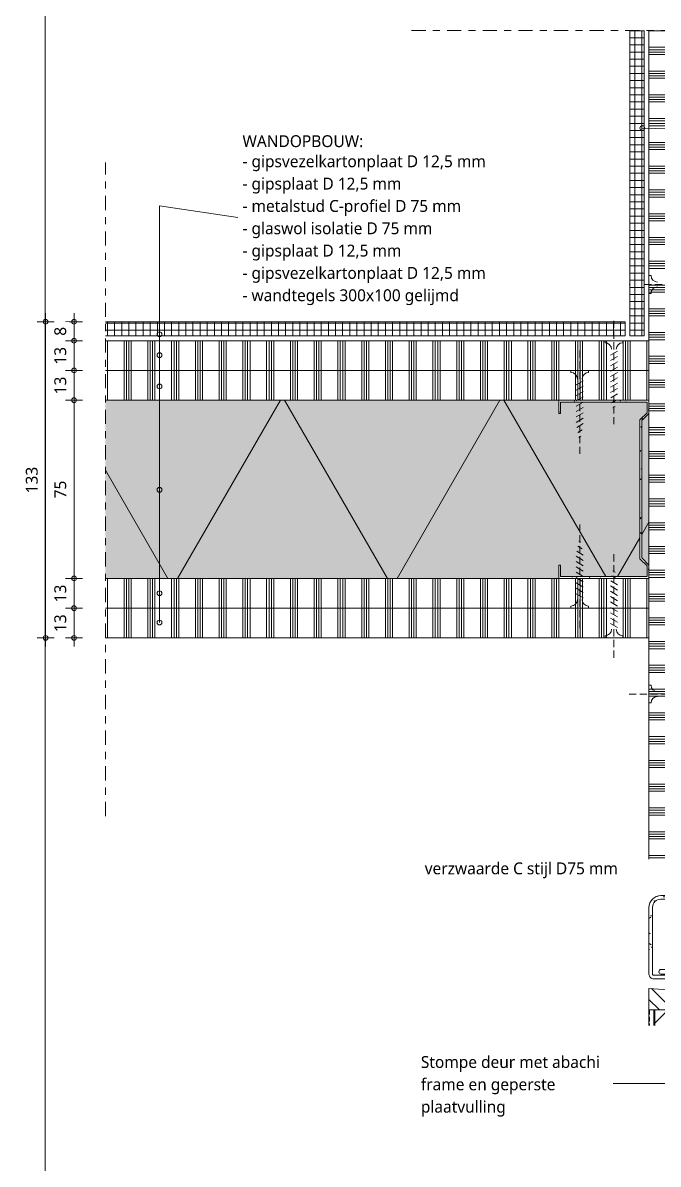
# Model space of a CAD drawing. Header units: millimetres. Extents: x 32900 to 38291, y -18988 to 4133.
# Drawn here: x 32961.4 to 33228.8, y 477.1 to 957.3 of the extents above; entities that cross this region are included whole.
import ezdxf

# ---------------------------------------------------------------- set-up
doc = ezdxf.new("R2010")
doc.units = ezdxf.units.MM
doc.linetypes.add('MV_center', pattern=[15, 6, -3, 3, -3])
doc.linetypes.add('MV_hidden_2', pattern=[4.5, 3, -1.5])
for name, color, linetype, lineweight in [('A-ANNO-DIMS', 211, 'Continuous', 13), ('A-ANNO-DIMS-2', 211, 'Continuous', 13), ('A-ANNO-IDEN', 131, 'Continuous', 18), ('A-ANNO-NOTE', 131, 'Continuous', 18), ('A-DETL', 90, 'Continuous', 13), ('A-DETL-GENF', 92, 'Continuous', 18), ('A-DETL-THIN', 151, 'Continuous', 18), ('STANDARD', 50, 'Continuous', 25)]:
    doc.layers.add(name, color=color, linetype=linetype, lineweight=lineweight)
doc.styles.add('Segoe UI', font='segoeui.ttf', dxfattribs={"height": 5})
doc.styles.add('Segoe UI_B', font='segoeui.ttf', dxfattribs={"height": 5})
doc.dimstyles.new('2_5_mm', dxfattribs={"dimscale": 304.8, "dimtxt": 5.23682, "dimasz": 0.006562, "dimexe": 0.011811, "dimexo": 0.0625, "dimgap": 0.005906, "dimtad": 1, "dimdec": 0, "dimzin": 0, "dimdsep": 46, "dimtxsty": 'Segoe UI', "dimblk1": 'DOTBLANK', "dimblk2": 'DOTBLANK', "dimsah": 1, "dimcen": 0.09, "dimdle": 0.011811, "dimazin": 0, "dimtfac": 1, "dimtdec": 4, "dimtix": 1, "dimtmove": 0, "dimatfit": 3, "dimfxl": 0.011811, "dimfxlon": 1, "dimtvp": 1, "dimtfill": 1, "dimtolj": 1, "dimtzin": 0, "dimarcsym": 2})
pattern_1 = [(140, (594.608, -33236.446), (1.2751645, 14.5753163), [1.524, -16.764]), (85, (594.608, -33236.446), (-15.284905, -2.819562), [1.219, -13.411]), (190.451, (594.714, -33235.232), (-14.00984, 11.7557137), [1.295, -14.247]), (136.184, (590.544, -33236.446), (3.363918, 21.686151), [2.286, -25.146]), (186.636, (590.824, -33234.64), (-19.79433, 18.99178), [1.943, -21.371]), (81.184, (590.544, -33236.446), (-19.794098, 18.992058), [1.829, -20.117]), (111, (591.56, -33234.414), (8.1815376, 12.129647), [1.524, -16.764]), (56, (591.56, -33234.414), (-14.73543, 4.944224), [1.219, -13.411]), (161.451, (592.242, -33233.403), (-6.5539993, 17.073884), [1.295, -14.247]), (127.5, (594.608, -33236.446), (-6.7643278, 0.2472267), [0.67056, -12.578, 0.67056, -12.944, -13.462]), (127.5, (594.608, -33236.446), (-6.7643278, 0.2472267), [-26.863, 0.67056, -12.791]), (97.5, (594.608, -33236.446), (-8.0143116, 5.3456552), [0.67056, -7.092, 0.67056, -12.273, -5.131]), (97.5, (594.608, -33236.446), (-8.0143116, 5.3456552), [-20.706, 0.67056, -4.46]), (57.5, (594.608, -33240.978), (0.4581936, 10.8476471), [0.67056, -4.409, 0.67056, -15.179, -21.031]), (57.5, (594.608, -33240.978), (0.4581936, 10.8476471), [-20.93, 0.67056, -20.361]), (47.5, (594.608, -33243.01), (-2.0341877, 11.8507335), [0.67056, -5.933, 0.67056, -9.855, -14.935]), (47.5, (594.608, -33243.01), (-2.0341877, 11.8507335), [-17.13, 0.67056, -14.265])]
pattern_2 = [(90, (4, 0), (-10, 6e-16), []), (90, (5, 0), (-10, 6e-16), []), (90, (6, 0), (-10, 6e-16), []), (90, (7, 0), (-10, 6e-16), [])]
pattern_3 = [(0, (0, 0), (0, 3), []), (90, (0, 0), (-3, 2e-16), [])]

# ---------------------------------------------------------------- blocks, each defined once
blk = doc.blocks.new('42 isolatie - Type 1-3788372-Details ziekenhuis Utiliteitsgebouw')
at = {"layer": 'A-DETL-GENF'}
h = blk.add_hatch(color=256, dxfattribs=at)
h.paths.add_polyline_path([(193.58, 0.8), (193.58, 6.4), (194.38, 6.4), (194.38, 1.6), (230.78, 1.6), (230.78, 6.07), (227.78, 9.07), (227.78, 67.53), (230.78, 70.53), (230.78, 75), (194.38, 75), (194.38, 70.2), (193.58, 70.2), (193.58, 75.8), (2.78, 75.8), (2.78, 0.8), (151.64, 0.8)])
h.paths.add_polyline_path([(231.58, 6.4), (231.58, 70.2), (228.58, 67.2), (228.58, 9.4), (230.78, 7.2)])
at = {"layer": 'A-DETL-GENF', "lineweight": 13}
h = blk.add_hatch(dxfattribs=at)
h.set_pattern_fill('FP_4', color=256, style=0, pattern_type=2)
h.set_pattern_definition([(60, (0, 0), (-69.282, 40), []), (120, (0, 0), (-69.282, -40), [])])
h.paths.add_polyline_path([(193.58, 0.8), (193.58, 6.4), (194.38, 6.4), (194.38, 1.6), (230.78, 1.6), (230.78, 6.07), (227.78, 9.07), (227.78, 67.53), (230.78, 70.53), (230.78, 75), (194.38, 75), (194.38, 70.2), (193.58, 70.2), (193.58, 75.8), (2.78, 75.8), (2.78, 0.8), (151.64, 0.8)])
h.paths.add_polyline_path([(231.58, 6.4), (231.58, 70.2), (228.58, 67.2), (228.58, 9.4), (230.78, 7.2)])
at = {"layer": 'A-DETL-GENF'}
for p, q in [((193.58, 75.8), (2.78, 75.8)), ((231.58, 6.4), (231.58, 70.2)), ((2.78, 0.8), (193.58, 0.8))]:
    blk.add_line(p, q, dxfattribs=at)
blk = doc.blocks.new('00 stalendeurprofiel - schroefje_dwg-4337371-Details ziekenhuis Utiliteitsgebouw')
at = {"layer": 'STANDARD', "color": 130, "lineweight": 5}
for p, q in [((6.15, 69.32), (4.46, 69.32)), ((6.15, 67.63), (4.46, 67.63)), ((7.42, 68.48), (7, 65.09)), ((7.85, 68.05), (7, 64.67)), ((8.69, 68.05), (8.27, 64.67)), ((9.12, 68.48), (8.69, 63.82)), ((9.54, 68.05), (8.69, 64.67)), ((10.81, 68.05), (9.96, 64.67)), ((10.81, 68.48), (10.39, 63.82)), ((11.23, 68.05), (10.81, 64.67)), ((12.5, 68.05), (11.66, 64.67)), ((12.5, 68.48), (12.08, 63.82)), ((12.93, 68.05), (12.5, 64.67)), ((14.2, 68.05), (13.35, 64.67)), ((14.2, 68.48), (13.77, 63.82)), ((21.82, 66.36), (0.23, 66.36)), ((6.15, 64.67), (4.46, 64.67)), ((6.15, 62.97), (4.46, 62.97))]:
    blk.add_line(p, q, dxfattribs=at)
at = {"layer": 'STANDARD', "color": 130, "lineweight": 5, "flags": 128}
for points in [[(4.04, 63.82), (4.04, 66.36), (4.04, 68.48)], [(4.48, 69.52), (4.39, 69.44), (4.3, 69.35), (4.23, 69.25), (4.17, 69.15), (4.12, 69.04), (4.09, 68.92), (4.06, 68.8), (4.06, 68.67), (4.06, 68.55), (4.09, 68.43), (4.12, 68.31), (4.17, 68.2), (4.23, 68.1), (4.3, 68), (4.39, 67.91), (4.48, 67.83)], [(4.43, 68.05), (4.27, 67.69), (4.15, 67.32), (4.08, 66.94), (4.06, 66.56), (4.08, 66.17), (4.15, 65.79), (4.27, 65.42), (4.43, 65.06)], [(7, 64.24), (7, 64.67), (8.27, 64.67), (8.69, 63.82), (8.69, 64.67), (9.96, 64.67), (10.39, 63.82), (10.81, 64.67), (11.66, 64.67), (12.08, 63.82), (12.5, 64.67), (13.35, 64.67), (13.77, 63.82), (14.2, 64.67), (18.85, 64.67), (20.12, 66.36), (18.85, 68.05), (14.62, 68.05), (14.2, 68.48), (14.2, 68.05), (12.93, 68.05), (12.5, 68.48), (12.5, 68.05), (11.23, 68.05), (10.81, 68.48), (10.81, 68.05), (9.54, 68.05), (9.12, 68.48), (8.69, 68.05), (7.85, 68.05), (7.42, 68.48), (7, 68.05), (7, 66.78)], [(20.12, 66.36), (19.7, 65.94), (19.28, 65.94), (18.85, 65.94), (18.43, 65.94), (18.01, 65.94), (17.58, 65.94), (17.16, 65.94), (16.74, 65.94), (16.31, 65.94), (16.31, 65.51), (15.89, 65.51), (15.47, 65.51), (15.04, 65.09), (14.62, 64.67), (14.2, 64.67), (14.62, 68.05)], [(18.82, 68.21), (18.71, 68.1), (18.62, 67.98), (18.55, 67.85), (18.5, 67.72), (18.46, 67.57), (18.45, 67.42), (18.46, 67.27), (18.49, 67.12), (18.54, 66.98), (18.61, 66.85), (18.69, 66.73), (18.8, 66.62), (18.91, 66.53), (19.04, 66.45), (19.18, 66.4), (19.33, 66.36)], [(4.48, 64.86), (4.39, 64.78), (4.3, 64.69), (4.23, 64.6), (4.17, 64.49), (4.12, 64.38), (4.09, 64.26), (4.06, 64.14), (4.06, 64.02), (4.06, 63.89), (4.09, 63.77), (4.12, 63.66), (4.17, 63.54), (4.23, 63.44), (4.3, 63.34), (4.39, 63.25), (4.48, 63.17)]]:
    blk.add_lwpolyline(points, dxfattribs=at)
blk.add_lwpolyline([(6.15, 62.55), (7, 62.55), (7, 69.75), (6.15, 69.75)], close=True, dxfattribs=at)
blk = doc.blocks.new('00 stalendeurprofiel - 00_DI_stalendeurprofiel-V1-Details ziekenhuis Utiliteitsgebouw')
at = {"layer": 'A-DETL-GENF', "lineweight": 13}
h = blk.add_hatch(dxfattribs=at)
h.set_pattern_fill('FP_13', color=256, style=0, pattern_type=2)
h.set_pattern_definition(pattern_1)
h.paths.add_polyline_path([(59.12, 68.29), (59.12, 68.51), (39.5, 68.51), (39.5, 111.5), (39.43, 112.02), (39.23, 112.5), (38.91, 112.91), (38.5, 113.23), (38.02, 113.43), (37.5, 113.5), (9.5, 113.5), (8.21, 113.33), (7, 112.83), (5.96, 112.04), (5.17, 111), (4.67, 109.79), (4.5, 108.5), (4.48, 103.87), (4.43, 103.75), (4.35, 103.65), (4.25, 103.57), (4.13, 103.52), (4, 103.5), (-8.15, 103.5), (-8.95, 112.99), (-9.01, 113.16), (-9.1, 113.32), (-9.24, 113.45), (-9.4, 113.54), (-9.57, 113.58), (-9.76, 113.59), (-9.94, 113.55), (-10.1, 113.47), (-10.24, 113.35), (-10.34, 113.2), (-10.41, 113.03), (-10.43, 112.85), (-9.68, 103.8), (-9.57, 103.32), (-9.35, 102.89), (-9.03, 102.52), (-8.63, 102.24), (-8.18, 102.06), (-7.69, 102), (4, 102), (4.52, 102.07), (5, 102.27), (5.41, 102.59), (5.73, 103), (5.93, 103.48), (6, 104), (6, 108.51), (6.12, 109.41), (6.47, 110.26), (7.02, 110.98), (7.75, 111.54), (8.6, 111.89), (9.5, 112.01), (37.66, 111.99), (37.78, 111.94), (37.89, 111.86), (37.97, 111.75), (38.02, 111.62), (38.04, 111.49), (38.04, 68.51), (38.2, 68.1), (38.44, 67.73), (38.76, 67.43), (39.13, 67.2), (39.55, 67.05), (39.99, 67), (59.12, 67)])
h.paths.add_polyline_path([(59.12, 35), (51.9, 35.01), (51.77, 35.03), (51.55, 35.11), (51.36, 35.23), (51.2, 35.4), (51.08, 35.6), (51.02, 35.83), (51, 36.06), (51.04, 36.29), (51.54, 40.13), (51.5, 41.19), (51.22, 42.21), (50.7, 43.14), (49.99, 43.92), (49.11, 44.51), (48.11, 44.87), (47.06, 45), (42.5, 45), (41.34, 44.85), (40.25, 44.4), (39.32, 43.68), (38.6, 42.75), (38.15, 41.66), (38, 40.5), (37.98, -9.63), (37.93, -9.75), (37.85, -9.85), (37.75, -9.93), (37.63, -9.98), (37.5, -10), (9.5, -10), (8.59, -9.88), (7.75, -9.53), (7.03, -8.97), (6.47, -8.25), (6.12, -7.41), (6, -6.5), (6, -2), (5.93, -1.48), (5.73, -1), (5.41, -0.59), (5, -0.27), (4.52, -0.07), (4, 0), (-7.69, 0), (-8.18, -0.06), (-8.63, -0.24), (-9.03, -0.52), (-9.35, -0.89), (-9.57, -1.32), (-9.68, -1.8), (-10.43, -10.85), (-10.41, -11.03), (-10.34, -11.2), (-10.24, -11.35), (-10.1, -11.47), (-9.94, -11.55), (-9.76, -11.59), (-9.57, -11.58), (-9.4, -11.54), (-9.24, -11.45), (-9.1, -11.32), (-9.01, -11.16), (-8.95, -10.99), (-8.15, -1.5), (4.13, -1.52), (4.25, -1.57), (4.35, -1.65), (4.43, -1.75), (4.48, -1.87), (4.5, -2), (4.5, -6.5), (4.67, -7.79), (5.17, -9), (5.96, -10.04), (7, -10.83), (8.21, -11.33), (9.5, -11.5), (37.5, -11.5), (38.02, -11.43), (38.5, -11.23), (38.91, -10.91), (39.23, -10.5), (39.43, -10.02), (39.5, -9.5), (39.5, 40.5), (39.6, 41.28), (39.94, 42.05), (39.99, 42.11), (40.12, 42.33), (40.56, 42.78), (41.03, 43.12), (41.72, 43.4), (42.5, 43.5), (47.06, 43.5), (47.76, 43.42), (48.43, 43.17), (49.01, 42.77), (49.49, 42.25), (49.84, 41.63), (50.02, 40.95), (50.05, 40.24), (49.5, 35.95), (49.6, 35.31), (49.85, 34.72), (50.25, 34.22), (50.76, 33.83), (51.36, 33.58), (52.17, 33.5), (59.12, 33.5), (59.12, 34.57)])
h = blk.add_hatch(dxfattribs=at)
h.set_pattern_fill('FP_13', color=256, style=0, pattern_type=2)
h.set_pattern_definition(pattern_1)
h.paths.add_polyline_path([(37.54, 87.95), (37.54, 108.36), (37.51, 108.62), (37.41, 108.86), (37.25, 109.07), (37.04, 109.23), (36.8, 109.33), (36.54, 109.36), (36.29, 109.33), (36.04, 109.23), (35.84, 109.07), (35.68, 108.86), (35.58, 108.62), (35.54, 108.36), (35.54, 87.95), (35.51, 87.7), (35.42, 87.47), (35.27, 87.28), (35.07, 87.13), (34.84, 87.03), (34.6, 87), (13.47, 87), (12.57, 86.88), (11.74, 86.53), (11.02, 85.98), (10.47, 85.26), (10.12, 84.43), (10, 83.53), (10, 18.47), (10.12, 17.57), (10.47, 16.74), (11.02, 16.02), (11.74, 15.47), (12.57, 15.12), (13.47, 15), (34.6, 15), (34.84, 14.97), (35.07, 14.87), (35.27, 14.72), (35.42, 14.53), (35.51, 14.3), (35.54, 14.05), (35.54, -6.36), (35.58, -6.62), (35.68, -6.86), (35.84, -7.07), (36.04, -7.23), (36.29, -7.33), (36.54, -7.36), (36.8, -7.33), (37.04, -7.23), (37.25, -7.07), (37.41, -6.86), (37.51, -6.62), (37.54, -6.36), (37.54, 14.05), (37.44, 14.82), (37.15, 15.53), (36.68, 16.14), (36.07, 16.61), (35.36, 16.9), (34.6, 17), (13.47, 17), (13.09, 17.05), (12.74, 17.2), (12.43, 17.43), (12.2, 17.74), (12.05, 18.09), (12, 18.47), (12, 83.53), (12.05, 83.91), (12.2, 84.26), (12.43, 84.57), (12.74, 84.8), (13.09, 84.95), (13.47, 85), (34.6, 85), (35.36, 85.1), (36.07, 85.39), (36.68, 85.86), (37.15, 86.47), (37.44, 87.18)])
h = blk.add_hatch(dxfattribs=at)
h.set_pattern_fill('FP_13', color=256, style=0, pattern_type=2)
h.set_pattern_definition(pattern_1)
h.paths.add_polyline_path([(53.41, 32.57), (53.33, 32.84), (53.18, 33.08), (52.97, 33.27), (52.73, 33.41), (52.45, 33.47), (52.17, 33.47), (51.9, 33.39), (51.66, 33.25), (51.05, 33.23), (50.46, 33.35), (49.91, 33.61), (49.44, 34), (49.08, 34.48), (48.84, 35.04), (48.52, 41.99), (46.85, 42.64), (45.14, 43.08), (43.38, 43.32), (41.59, 43.36), (41.03, 43.12), (40.54, 42.77), (40.12, 42.33), (39.81, 41.82), (40.56, 42.05), (40.56, 37.08), (39.5, 36.28), (39.5, 35.46), (40.56, 35.89), (40.56, 32.34), (40.5, 32.1), (40.38, 31.87), (40.21, 31.68), (40, 31.55), (39.75, 31.47), (39.5, 31.45), (39.5, 30.66), (39.88, 30.9), (40.3, 31.05), (40.74, 31.11), (41.19, 31.08), (48.93, 29.35), (50.11, 29.47), (51.21, 29.89), (52.17, 30.58), (52.92, 31.5)])
h.paths.add_polyline_path([(51.9, 32.38), (51.76, 31.82), (51.49, 31.3), (51.1, 30.86), (50.63, 30.52), (50.08, 30.31), (49.51, 30.22), (48.92, 30.28), (41.61, 31.87), (41.61, 35.93), (47.73, 35.09), (47.92, 34.3), (48.3, 33.59), (48.85, 32.99), (49.53, 32.55), (50.29, 32.3), (51.1, 32.24)])
h.paths.add_polyline_path([(47.76, 36.09), (41.61, 36.94), (41.61, 42.1), (44.62, 42.03), (47.56, 41.37)])
at = {"layer": 'A-DETL-GENF'}
for p, q in [((-10.43, 112.85), (-9.68, 103.8)), ((-8.15, 103.5), (-8.95, 112.99)), ((37.5, 113.5), (9.5, 113.5)), ((9.5, 112.01), (37.52, 112.01)), ((38.04, 111.49), (38.04, 68.51)), ((39.5, 68.51), (39.5, 111.5)), ((4.5, 108.5), (4.5, 104)), ((6, 104), (6, 108.51)), ((35.54, 108.36), (35.54, 87.95)), ((37.54, 87.95), (37.54, 108.36)), ((4, 103.5), (-8.15, 103.5)), ((-7.69, 102), (4, 102)), ((34.6, 87), (13.47, 87)), ((10, 83.53), (10, 18.47)), ((12, 18.47), (12, 83.53)), ((13.47, 85), (34.6, 85)), ((59.12, 68.51), (39.5, 68.51)), ((39.99, 67), (59.12, 67)), ((47.06, 45), (42.5, 45)), ((42.5, 43.5), (47.06, 43.5)), ((38, 40.5), (38, -9.5)), ((39.5, 36.28), (39.5, 40.5)), ((39.81, 41.82), (40.56, 42.05)), ((40.56, 42.05), (40.56, 37.08)), ((41.61, 36.94), (41.61, 42.1)), ((47.56, 41.37), (47.76, 36.09)), ((48.84, 35.04), (48.52, 41.99)), ((50.05, 40.24), (49.57, 36.59)), ((51.04, 36.29), (51.54, 40.13)), ((40.56, 37.08), (39.5, 36.28)), ((39.5, 36.28), (39.5, 35.46)), ((39.5, 35.46), (40.56, 35.89)), ((39.5, 31.45), (39.5, 35.46)), ((40.56, 35.89), (40.56, 32.34)), ((47.76, 36.09), (41.61, 36.94)), ((41.61, 31.87), (41.61, 35.93)), ((41.61, 35.93), (47.73, 35.09)), ((59.12, 35), (52, 35)), ((39.5, 31.45), (39.5, 30.66)), ((39.5, -9.5), (39.5, 30.66)), ((41.19, 31.08), (48.93, 29.35)), ((48.92, 30.28), (41.61, 31.87)), ((52, 33.5), (52.17, 33.5)), ((52.45, 33.5), (59.12, 33.5)), ((34.6, 17), (13.47, 17)), ((13.47, 15), (34.6, 15)), ((35.54, 14.05), (35.54, -6.36)), ((37.54, -6.36), (37.54, 14.05)), ((4, 0), (-7.69, 0)), ((-9.68, -1.8), (-10.43, -10.85)), ((-8.95, -10.99), (-8.15, -1.5)), ((-8.15, -1.5), (4, -1.5)), ((4.5, -2), (4.5, -6.5)), ((6, -6.5), (6, -2)), ((37.5, -10), (9.5, -10)), ((9.5, -11.5), (37.5, -11.5))]:
    blk.add_line(p, q, dxfattribs=at)
for centre, radius, start, end in [((-9.68, 112.84), 0.75, 11.2589, 179.7204), ((9.5, 108.5), 5, 90, 180), ((9.5, 108.51), 3.51, 90, 180), ((37.5, 111.5), 2, 0, 90), ((37.52, 111.49), 0.521, 0, 90), ((36.54, 108.36), 1, 0, 180), ((-7.69, 104), 2, 185.716, 270), ((4, 104), 0.5, 270, 360), ((4, 104), 2, 270, 0), ((13.47, 83.53), 3.47, 90, 180), ((34.6, 87.95), 2.95, 270, 0), ((34.6, 87.95), 0.947, 270, 0), ((13.47, 83.53), 1.47, 90, 180), ((39.99, 69.02), 2.01, 194.4775, 270), ((42.5, 40.5), 4.5, 90, 180), ((42.5, 40.5), 3, 107.6691, 153.9187), ((42.5, 40.5), 3, 90, 107.7801), ((42.18, 28.1), 15.27, 65.4755, 92.2297), ((47.06, 40.5), 4.5, 355.2315, 90), ((47.06, 40.5), 3, 355, 90), ((42.5, 40.5), 3, 150, 180), ((42.5, 40.5), 3, 131.1059, 135), ((42.5, 40.5), 3, 119.2748, 120), ((42.74, 26.89), 15.26, 71.5986, 94.2488), ((50.92, 35.45), 3.21, 186.4336, 287.5981), ((51.27, 35.75), 2.53, 196.2464, 278.7141), ((52, 36), 2.5, 166.2944, 270), ((52, 36), 1, 163.3742, 270), ((39.57, 32.44), 0.992, 265.8031, 354.1969), ((40.82, 28.93), 2.18, 80.2346, 127.4003), ((49.45, 32.69), 2.47, 257.7399, 352.9119), ((49.05, 33.91), 4.57, 268.5303, 342.9296), ((52.34, 32.39), 1.09, 9.8394, 128.2101), ((13.47, 18.47), 3.47, 180, 270), ((13.47, 18.47), 1.47, 180, 270), ((34.6, 14.05), 2.95, 360, 90), ((34.6, 14.05), 0.947, 360, 90), ((-7.69, -2), 2, 90, 174.2894), ((4, -2), 2, 360, 90), ((4, -2), 0.5, 0, 90), ((9.5, -6.5), 5, 180, 270), ((9.5, -6.5), 3.5, 180, 270), ((36.54, -6.36), 1, 180, 360), ((37.5, -9.5), 0.5, 270, 0), ((37.5, -9.5), 2, 270, 0), ((-9.68, -10.84), 0.75, 180.2796, 348.7411)]:
    blk.add_arc(centre, radius, start, end, dxfattribs=at)
blk.add_blockref('00 stalendeurprofiel - schroefje_dwg-4337371-Details ziekenhuis Utiliteitsgebouw', (0, 0))
at = {"extrusion": (0, 0, -1), "zscale": -1, "rotation": 180}
blk.add_blockref('00 stalendeurprofiel - schroefje_dwg-4337371-Details ziekenhuis Utiliteitsgebouw', (0, 101.38), dxfattribs=at)
blk = doc.blocks.new('NLRS_00_DI_maskeer - Type 1-4234866-Details ziekenhuis Utiliteitsgebouw')
at = {"layer": 'A-DETL-GENF', "linetype": 'MV_center'}
blk.add_line((231, 0), (-100, 0), dxfattribs=at)
blk = doc.blocks.new('NLRS_00_DI_maskeer - Type 1-4234891-Details ziekenhuis Utiliteitsgebouw')
at = {"layer": 'A-DETL-GENF', "linetype": 'MV_center'}
blk.add_line((-100, 0), (175, 0), dxfattribs=at)
blk = doc.blocks.new('DIMBLOCK108-Details ziekenhuis Utiliteitsgebouw')
at = {"layer": 'A-ANNO-DIMS-2'}
for p, q in [((32982.94, 711.06), (32979.34, 711.06)), ((32982.94, 694.96), (32982.94, 711.06)), ((32982.94, 711.06), (32986.54, 711.06)), ((32982.94, 698.56), (32979.34, 698.56)), ((32982.94, 698.56), (32986.54, 698.56))]:
    blk.add_line(p, q, dxfattribs=at)
for centre in [(32982.94, 711.06), (32982.94, 698.56)]:
    blk.add_circle(centre, 1, dxfattribs=at)
at = {"layer": 'A-ANNO-DIMS-2', "color": 0, "insert": (32974.62, 701), "char_height": 5, "width": 9.1406, "attachment_point": 1, "rotation": 90, "line_spacing_factor": 1.142579, "style": 'Segoe UI', "bg_fill": 3, "box_fill_scale": 1.25, "bg_fill_color": 9, "bg_fill_true_color": 13158600, "bg_fill_transparency": 0}
blk.add_mtext('13', dxfattribs=at)
blk = doc.blocks.new('_DotBlank')
at = {"color": 0, "linetype": 'ByBlock', "lineweight": -2}
blk.add_line((-0.5, 0), (-1, 0), dxfattribs=at)
blk.add_circle((0, 0), 0.5, dxfattribs=at)
blk = doc.blocks.new('DIMBLOCK109-Details ziekenhuis Utiliteitsgebouw')
at = {"layer": 'A-ANNO-DIMS-2'}
for p, q in [((32982.94, 723.56), (32979.34, 723.56)), ((32982.94, 711.06), (32982.94, 723.56)), ((32982.94, 723.56), (32986.54, 723.56)), ((32982.94, 711.06), (32979.34, 711.06)), ((32982.94, 711.06), (32986.54, 711.06))]:
    blk.add_line(p, q, dxfattribs=at)
for centre in [(32982.94, 723.56), (32982.94, 711.06)]:
    blk.add_circle(centre, 1, dxfattribs=at)
at = {"layer": 'A-ANNO-DIMS-2', "color": 0, "insert": (32974.62, 713.5), "char_height": 5, "width": 9.1406, "attachment_point": 1, "rotation": 90, "line_spacing_factor": 1.142579, "style": 'Segoe UI', "bg_fill": 3, "box_fill_scale": 1.25, "bg_fill_color": 9, "bg_fill_true_color": 13158600, "bg_fill_transparency": 0}
blk.add_mtext('13', dxfattribs=at)
blk = doc.blocks.new('DIMBLOCK110-Details ziekenhuis Utiliteitsgebouw')
at = {"layer": 'A-ANNO-DIMS-2'}
for p, q in [((32982.94, 798.56), (32979.34, 798.56)), ((32982.94, 723.56), (32982.94, 798.56)), ((32982.94, 798.56), (32986.54, 798.56)), ((32982.94, 723.56), (32979.34, 723.56)), ((32982.94, 723.56), (32986.54, 723.56))]:
    blk.add_line(p, q, dxfattribs=at)
for centre in [(32982.94, 798.56), (32982.94, 723.56)]:
    blk.add_circle(centre, 1, dxfattribs=at)
at = {"layer": 'A-ANNO-DIMS-2', "color": 0, "insert": (32974.62, 757.25), "char_height": 5, "width": 9.1406, "attachment_point": 1, "rotation": 90, "line_spacing_factor": 1.142579, "style": 'Segoe UI', "bg_fill": 3, "box_fill_scale": 1.25, "bg_fill_color": 9, "bg_fill_true_color": 13158600, "bg_fill_transparency": 0}
blk.add_mtext('75', dxfattribs=at)
blk = doc.blocks.new('DIMBLOCK111-Details ziekenhuis Utiliteitsgebouw')
at = {"layer": 'A-ANNO-DIMS-2'}
for p, q in [((32982.94, 811.06), (32979.34, 811.06)), ((32982.94, 798.56), (32982.94, 811.06)), ((32982.94, 811.06), (32986.54, 811.06)), ((32982.94, 798.56), (32979.34, 798.56)), ((32982.94, 798.56), (32986.54, 798.56))]:
    blk.add_line(p, q, dxfattribs=at)
for centre in [(32982.94, 811.06), (32982.94, 798.56)]:
    blk.add_circle(centre, 1, dxfattribs=at)
at = {"layer": 'A-ANNO-DIMS-2', "color": 0, "insert": (32974.62, 801), "char_height": 5, "width": 9.1406, "attachment_point": 1, "rotation": 90, "line_spacing_factor": 1.142579, "style": 'Segoe UI', "bg_fill": 3, "box_fill_scale": 1.25, "bg_fill_color": 9, "bg_fill_true_color": 13158600, "bg_fill_transparency": 0}
blk.add_mtext('13', dxfattribs=at)
blk = doc.blocks.new('DIMBLOCK112-Details ziekenhuis Utiliteitsgebouw')
at = {"layer": 'A-ANNO-DIMS-2'}
for p, q in [((32982.94, 823.56), (32979.34, 823.56)), ((32982.94, 811.06), (32982.94, 823.56)), ((32982.94, 823.56), (32986.54, 823.56)), ((32982.94, 811.06), (32979.34, 811.06)), ((32982.94, 811.06), (32986.54, 811.06))]:
    blk.add_line(p, q, dxfattribs=at)
for centre in [(32982.94, 823.56), (32982.94, 811.06)]:
    blk.add_circle(centre, 1, dxfattribs=at)
at = {"layer": 'A-ANNO-DIMS-2', "color": 0, "insert": (32974.62, 813.5), "char_height": 5, "width": 9.1406, "attachment_point": 1, "rotation": 90, "line_spacing_factor": 1.142579, "style": 'Segoe UI', "bg_fill": 3, "box_fill_scale": 1.25, "bg_fill_color": 9, "bg_fill_true_color": 13158600, "bg_fill_transparency": 0}
blk.add_mtext('13', dxfattribs=at)
blk = doc.blocks.new('DIMBLOCK113-Details ziekenhuis Utiliteitsgebouw')
at = {"layer": 'A-ANNO-DIMS-2'}
for p, q in [((32982.94, 831.56), (32979.34, 831.56)), ((32982.94, 823.56), (32982.94, 835.16)), ((32982.94, 831.56), (32986.54, 831.56)), ((32982.94, 823.56), (32979.34, 823.56)), ((32982.94, 823.56), (32986.54, 823.56))]:
    blk.add_line(p, q, dxfattribs=at)
for centre in [(32982.94, 831.56), (32982.94, 823.56)]:
    blk.add_circle(centre, 1, dxfattribs=at)
at = {"layer": 'A-ANNO-DIMS-2', "color": 0, "insert": (32974.62, 825.66), "char_height": 5, "width": 4.5703, "attachment_point": 1, "rotation": 90, "line_spacing_factor": 1.142579, "style": 'Segoe UI', "bg_fill": 3, "box_fill_scale": 1.25, "bg_fill_color": 9, "bg_fill_true_color": 13158600, "bg_fill_transparency": 0}
blk.add_mtext('8', dxfattribs=at)
blk = doc.blocks.new('DIMBLOCK115-Details ziekenhuis Utiliteitsgebouw')
at = {"layer": 'A-ANNO-DIMS-2'}
for p, q in [((32970.94, 831.56), (32967.34, 831.56)), ((32970.94, 694.96), (32970.94, 835.16)), ((32970.94, 831.56), (32974.54, 831.56)), ((32970.94, 698.56), (32967.34, 698.56)), ((32970.94, 698.56), (32974.54, 698.56))]:
    blk.add_line(p, q, dxfattribs=at)
for centre in [(32970.94, 831.56), (32970.94, 698.56)]:
    blk.add_circle(centre, 1, dxfattribs=at)
at = {"layer": 'A-ANNO-DIMS-2', "color": 0, "insert": (32962.62, 759.35), "char_height": 5, "width": 13.7109, "attachment_point": 1, "rotation": 90, "line_spacing_factor": 1.142579, "style": 'Segoe UI', "bg_fill": 3, "box_fill_scale": 1.25, "bg_fill_color": 9, "bg_fill_true_color": 13158600, "bg_fill_transparency": 0}
blk.add_mtext('133', dxfattribs=at)

msp = doc.modelspace()

# ---------------------------------------------------------------- hatches: boundary and pattern name
at = {"layer": 'A-DETL-GENF', "lineweight": 13}
h = msp.add_hatch(dxfattribs=at)
h.set_pattern_fill('FP_5', color=254, style=0, pattern_type=2)
h.set_pattern_definition(pattern_3)
h.paths.add_polyline_path([(33216.95, 825.56), (33222.95, 825.56), (33222.95, 954.13), (33216.95, 954.13), (33216.95, 930.9)])
h = msp.add_hatch(dxfattribs=at)
h.set_pattern_fill('FP_12', color=254, style=0, pattern_type=2)
h.set_pattern_definition([(0, (0, 4), (0, 10), []), (0, (0, 5), (0, 10), []), (0, (0, 6), (0, 10), []), (0, (0, 7), (0, 10), [])])
h.paths.add_polyline_path([(33224.95, 605.11), (33237.45, 605.11), (33237.45, 954.13), (33224.95, 954.13), (33224.95, 632.66)])
h = msp.add_hatch(dxfattribs=at)
h.set_pattern_fill('FP_5', color=254, style=0, pattern_type=2)
h.set_pattern_definition(pattern_3)
h.paths.add_polyline_path([(32996.14, 825.56), (33214.95, 825.56), (33214.95, 831.56), (32996.14, 831.56)])
h = msp.add_hatch(dxfattribs=at)
h.set_pattern_fill('FP_2', color=254, style=0, pattern_type=2)
h.set_pattern_definition(pattern_2)
h.paths.add_polyline_path([(33224.95, 811.06), (33224.95, 823.56), (32996.14, 823.56), (32996.14, 811.06), (33041.2, 811.06)])
h = msp.add_hatch(dxfattribs=at)
h.set_pattern_fill('FP_2', color=254, style=0, pattern_type=2)
h.set_pattern_definition(pattern_2)
h.paths.add_polyline_path([(33186.95, 798.56), (33224.95, 798.56), (33224.95, 811.06), (32996.14, 811.06), (32996.14, 798.56), (33041.2, 798.56)])
h = msp.add_hatch(dxfattribs=at)
h.set_pattern_fill('FP_6', color=254, style=0, pattern_type=2)
h.set_pattern_definition([(0, (0, 0), (8.128, 2.032), [0.67056, -5.425, 0.67056, -5.425, -32.512]), (0, (0, 0), (8.128, 2.032), [-12.192, 0.67056, -11.521, 0.67056, -5.425, -14.224]), (0, (0, 0), (8.128, 2.032), [-30.48, 0.67056, -3.393, 0.67056, -9.489]), (120, (3.048, 1.016), (-5.82376362, 6.02305448), [0.67056, -5.425, 0.67056, -5.425, -32.512]), (120, (3.048, 1.016), (-5.82376362, 6.02305448), [-12.192, 0.67056, -11.521, 0.67056, -5.425, -14.224]), (120, (3.048, 1.016), (-5.82376362, 6.02305448), [-30.48, 0.67056, -3.393, 0.67056, -9.489]), (240, (4.064, 5.08), (-2.30423638, -8.05505448), [0.67056, -5.425, 0.67056, -5.425, -32.512]), (240, (4.064, 5.08), (-2.30423638, -8.05505448), [-12.192, 0.67056, -11.521, 0.67056, -5.425, -14.224]), (240, (4.064, 5.08), (-2.30423638, -8.05505448), [-30.48, 0.67056, -3.393, 0.67056, -9.489])])
h.paths.add_polyline_path([(33224.95, 723.56), (33224.95, 729.16), (33221.95, 732.16), (33221.95, 789.96), (33224.95, 792.96), (33224.95, 798.56), (33186.95, 798.56), (33186.95, 792.96), (33187.75, 792.96), (33187.75, 797.76), (33224.15, 797.76), (33224.15, 793.29), (33221.15, 790.29), (33221.15, 731.83), (33224.15, 728.83), (33224.15, 724.36), (33187.75, 724.36), (33187.75, 729.16), (33186.95, 729.16), (33186.95, 723.56)])
h = msp.add_hatch(dxfattribs=at)
h.set_pattern_fill('FP_2', color=254, style=0, pattern_type=2)
h.set_pattern_definition(pattern_2)
h.paths.add_polyline_path([(32996.14, 711.06), (33224.95, 711.06), (33224.95, 723.56), (32996.14, 723.56)])
h = msp.add_hatch(dxfattribs=at)
h.set_pattern_fill('FP_2', color=254, style=0, pattern_type=2)
h.set_pattern_definition(pattern_2)
h.paths.add_polyline_path([(32996.14, 698.56), (33224.95, 698.56), (33224.95, 711.06), (32996.14, 711.06)])
h = msp.add_hatch(dxfattribs=at)
h.set_pattern_fill('FP_9', color=254, style=0, pattern_type=2)
h.set_pattern_definition([(135, (0, 0), (-2.82842712, -2.82842712), [])])
h.paths.add_polyline_path([(33224.95, 542.11), (33264.95, 542.11), (33264.95, 548.11), (33224.95, 551.11)])
h = msp.add_hatch(dxfattribs=at)
h.set_pattern_fill('FP_8', color=250, style=0, pattern_type=2)
h.set_pattern_definition([(90, (0, 0), (-3.81, 2e-16), []), (90, (1.905, 0), (-3.81, 2e-16), [1.905, -0.9525])])
h.paths.add_polyline_path([(33227.45, 535.49), (33227.45, 542.11), (33224.95, 542.11), (33224.95, 535.49)])
h = msp.add_hatch(dxfattribs=at)
h.set_pattern_fill('FP_7', color=254, style=0, pattern_type=2)
h.set_pattern_definition([(45, (0, 0), (-2.82842712, 2.82842712), [])])
h.paths.add_polyline_path([(33227.45, 535.49), (33262.45, 535.49), (33262.45, 542.11), (33227.45, 542.11)])

# ---------------------------------------------------------------- linework, layer by layer
at = {"layer": 'A-ANNO-IDEN'}
msp.add_line((33249.95, 601.92), (33213.09, 601.92), dxfattribs=at)
at = {"layer": 'A-ANNO-NOTE'}
for p, q in [((33222.14, 913.03), (33381.92, 908.19)), ((33018.91, 880.29), (33051.93, 875.45)), ((33018.91, 826.26), (33018.91, 880.29)), ((33018.91, 880.29), (33051.93, 875.45)), ((33018.91, 817.48), (33018.91, 880.29)), ((33018.91, 880.29), (33051.93, 875.45)), ((33018.91, 804.34), (33018.91, 880.29)), ((33018.91, 880.29), (33051.93, 875.45)), ((33018.91, 705.01), (33018.91, 880.29)), ((33018.91, 880.29), (33051.93, 875.45)), ((33018.91, 717.31), (33018.91, 880.29)), ((33018.91, 880.29), (33051.93, 875.45)), ((33018.91, 760.83), (33018.91, 880.29)), ((33241.53, 511.06), (33209.93, 511.06))]:
    msp.add_line(p, q, dxfattribs=at)
for centre in [(33222.14, 913.03), (33018.91, 826.26), (33018.91, 817.48), (33018.91, 804.34), (33018.91, 760.83), (33018.91, 717.31), (33018.91, 705.01)]:
    msp.add_circle(centre, 1, dxfattribs=at)
at = {"layer": 'A-DETL', "lineweight": 18}
msp.add_line((32970.77, 3651.86), (32970.77, -18988.14), dxfattribs=at)
at = {"layer": 'A-DETL'}
for p, q in [((33224.95, 843.46), (33224.95, 850.96)), ((33224.95, 850.96), (33225.8, 850.96)), ((33224.95, 843.46), (33225.8, 843.46)), ((33206.43, 823.56), (33213.93, 823.56)), ((33206.43, 823.56), (33206.43, 822.71)), ((33213.93, 823.56), (33213.93, 822.71)), ((33211.68, 819.21), (33208.68, 817.48)), ((33211.68, 816.96), (33208.68, 815.23)), ((33211.68, 814.71), (33208.68, 812.98)), ((33211.68, 812.46), (33208.68, 810.73)), ((33192.05, 811.06), (33199.55, 811.06)), ((33192.05, 811.06), (33192.05, 810.21)), ((33197.3, 806.71), (33194.3, 804.98)), ((33199.55, 811.06), (33199.55, 810.21)), ((33211.68, 810.21), (33208.68, 808.48)), ((33211.68, 807.96), (33208.68, 806.23)), ((33197.3, 804.46), (33194.3, 802.73)), ((33197.3, 802.21), (33194.3, 800.48)), ((33211.68, 805.71), (33208.68, 803.98)), ((33211.68, 803.46), (33208.68, 801.73)), ((33197.3, 799.96), (33194.3, 798.23)), ((33197.3, 797.71), (33194.3, 795.98)), ((33211.68, 801.21), (33208.89, 799.6)), ((33211.26, 798.61), (33209.33, 797.5)), ((33197.3, 795.46), (33194.3, 793.73)), ((33197.3, 793.21), (33194.3, 791.48)), ((33210.68, 795.88), (33209.78, 795.36)), ((33197.3, 790.96), (33194.3, 789.23)), ((33197.3, 788.71), (33194.51, 787.1)), ((33196.88, 786.11), (33194.96, 785)), ((33196.31, 783.38), (33195.4, 782.86)), ((33197.3, 733.41), (33194.51, 735.02)), ((33196.88, 736.02), (33194.96, 737.13)), ((33196.31, 738.75), (33195.4, 739.27)), ((33197.3, 731.16), (33194.3, 732.9)), ((33197.3, 728.91), (33194.3, 730.65)), ((33197.3, 726.66), (33194.3, 728.4)), ((33197.3, 724.41), (33194.3, 726.15)), ((33210.68, 726.25), (33209.78, 726.77)), ((33197.3, 722.16), (33194.3, 723.9)), ((33197.3, 719.91), (33194.3, 721.65)), ((33211.68, 718.66), (33208.68, 720.4)), ((33211.68, 720.91), (33208.89, 722.52)), ((33211.26, 723.52), (33209.33, 724.63)), ((33197.3, 717.66), (33194.3, 719.4)), ((33197.3, 715.41), (33194.3, 717.15)), ((33211.68, 716.41), (33208.68, 718.15)), ((33211.68, 714.16), (33208.68, 715.9)), ((33192.05, 711.06), (33192.05, 711.91)), ((33192.05, 711.06), (33199.55, 711.06)), ((33199.55, 711.06), (33199.55, 711.91)), ((33211.68, 711.91), (33208.68, 713.65)), ((33211.68, 709.66), (33208.68, 711.4)), ((33211.68, 707.41), (33208.68, 709.15)), ((33211.68, 705.16), (33208.68, 706.9)), ((33211.68, 702.91), (33208.68, 704.65)), ((33206.43, 698.56), (33206.43, 699.41)), ((33206.43, 698.56), (33213.93, 698.56)), ((33213.93, 698.56), (33213.93, 699.41)), ((33224.95, 678.67), (33224.95, 671.17)), ((33224.95, 678.67), (33225.8, 678.67)), ((33224.95, 671.17), (33225.8, 671.17))]:
    msp.add_line(p, q, dxfattribs=at)
at = {"layer": 'A-DETL', "linetype": 'MV_hidden_2'}
for p, q in [((33216.59, 847.21), (33216.95, 847.21)), ((33222.95, 847.21), (33261.59, 847.21)), ((33210.18, 831.92), (33210.18, 786.92)), ((33195.8, 819.42), (33195.8, 774.42)), ((33195.8, 702.7), (33195.8, 747.7)), ((33210.18, 690.2), (33210.18, 735.2)), ((33216.59, 674.92), (33261.59, 674.92))]:
    msp.add_line(p, q, dxfattribs=at)
at = {"layer": 'A-DETL'}
for centre, start, end in [((33228.55, 850.96), 180, 270), ((33228.55, 843.46), 90, 180), ((33206.43, 819.96), 0, 90), ((33213.93, 819.96), 90, 180), ((33192.05, 807.46), 0, 90), ((33199.55, 807.46), 90, 180), ((33192.05, 714.66), 270, 0), ((33199.55, 714.66), 180, 270), ((33206.43, 702.16), 270, 360), ((33213.93, 702.16), 180, 270), ((33228.55, 678.67), 180, 270), ((33228.55, 671.17), 90, 180)]:
    msp.add_arc(centre, 2.75, start, end, dxfattribs=at)
at = {"layer": 'A-DETL-THIN'}
for p, q in [((33216.95, 954.13), (33216.95, 825.56)), ((33222.95, 825.56), (33222.95, 954.13)), ((33224.95, 954.13), (33224.95, 823.56)), ((33214.95, 831.56), (32996.14, 831.56)), ((33214.95, 825.56), (33214.95, 831.56)), ((32996.14, 825.56), (33214.95, 825.56)), ((33224.95, 823.56), (32996.14, 823.56)), ((33216.95, 825.56), (33222.95, 825.56)), ((33224.95, 811.06), (33224.95, 823.56)), ((32996.14, 811.06), (33224.95, 811.06)), ((33224.95, 798.56), (33224.95, 811.06)), ((32996.14, 798.56), (33186.95, 798.56)), ((33224.95, 798.56), (33186.95, 798.56)), ((33186.95, 798.56), (33186.95, 792.96)), ((33187.75, 792.96), (33187.75, 797.76)), ((33187.75, 797.76), (33224.15, 797.76)), ((33224.15, 797.76), (33224.15, 793.29)), ((33224.95, 792.96), (33224.95, 798.56)), ((33186.95, 792.96), (33187.75, 792.96)), ((33224.15, 793.29), (33221.15, 790.29)), ((33221.95, 789.96), (33224.95, 792.96)), ((33224.95, 792.96), (33224.95, 729.16)), ((33221.15, 790.29), (33221.15, 731.83)), ((33221.95, 732.16), (33221.95, 789.96)), ((33221.15, 731.83), (33224.15, 728.83)), ((33224.95, 729.16), (33221.95, 732.16)), ((33187.75, 729.16), (33186.95, 729.16)), ((33186.95, 729.16), (33186.95, 723.56)), ((33187.75, 724.36), (33187.75, 729.16)), ((33224.15, 728.83), (33224.15, 724.36)), ((33224.95, 723.56), (33224.95, 729.16)), ((33186.95, 723.56), (32996.14, 723.56)), ((33186.95, 723.56), (33224.95, 723.56)), ((33224.15, 724.36), (33187.75, 724.36)), ((33224.95, 711.06), (33224.95, 723.56)), ((33224.95, 711.06), (32996.14, 711.06)), ((33224.95, 698.56), (33224.95, 711.06)), ((32996.14, 698.56), (33224.95, 698.56)), ((33224.95, 698.56), (33224.95, 605.11)), ((33224.95, 605.11), (33237.45, 605.11)), ((33264.95, 548.11), (33224.95, 551.11)), ((33224.95, 551.11), (33224.95, 542.11)), ((33224.95, 542.11), (33224.95, 535.49)), ((33224.95, 542.11), (33264.95, 542.11)), ((33227.45, 542.11), (33227.45, 535.49)), ((33227.45, 535.49), (33227.45, 542.11))]:
    msp.add_line(p, q, dxfattribs=at)

# ---------------------------------------------------------------- block references
at = {"layer": 'A-DETL-GENF', "linetype": 'MV_center'}
for name, p, rotation in [('NLRS_00_DI_maskeer - Type 1-4234866-Details ziekenhuis Utiliteitsgebouw', (33355.95, 954.13), 180), ('NLRS_00_DI_maskeer - Type 1-4234891-Details ziekenhuis Utiliteitsgebouw', (32996.14, 723.56), 90)]:
    msp.add_blockref(name, p, dxfattribs=dict(at, rotation=rotation))
at = {"layer": 'A-DETL-GENF'}
msp.add_blockref('42 isolatie - Type 1-3788372-Details ziekenhuis Utiliteitsgebouw', (32993.36, 722.76), dxfattribs=at)
at = {"layer": 'STANDARD', "color": 130, "lineweight": 5, "rotation": 270.0000000000002}
msp.add_blockref('00 stalendeurprofiel - 00_DI_stalendeurprofiel-V1-Details ziekenhuis Utiliteitsgebouw', (33236.45, 594.61), dxfattribs=at)

# ---------------------------------------------------------------- texts
at = {"layer": 'A-ANNO-NOTE', "lineweight": 13, "char_height": 5, "attachment_point": 1, "style": 'Segoe UI', "bg_fill": 3, "box_fill_scale": 1.25, "bg_fill_color": 9, "bg_fill_true_color": 13158600, "bg_fill_transparency": 0}
for s, insert, width in [('- gipsvezelkartonplaat D 12,5 mm', (33053.84, 901.55), 126.5063), ('Stompe deur met abachi', (33128.92, 522.61), 92.6751)]:
    msp.add_mtext(s, dxfattribs=dict(at, insert=insert, width=width))

# ---------------------------------------------------------------- dimensions: what is measured, and where the dimension line sits
at = {"layer": 'A-ANNO-DIMS'}
dim = msp.add_linear_dim(base=(32982.93884529, 711.06299414), p1=(32986.53884529, 698.56299414), p2=(32986.53884529, 711.06299414), angle=90, dimstyle='2_5_mm', override={"dimpost": '<>', "dimfxl": 12.5}, dxfattribs=at)
dim.commit()
dim.dimension.update_dxf_attribs({"geometry": 'DIMBLOCK108-Details ziekenhuis Utiliteitsgebouw', "text_midpoint": (32978.5394729, 704.81299414)})

# ---------------------------------------------------------------- next in the draw order: texts
at = {"layer": 'A-ANNO-IDEN', "lineweight": 13, "insert": (33130.53, 604.08), "char_height": 5, "width": 99.8903, "attachment_point": 1, "style": 'Segoe UI', "bg_fill": 3, "box_fill_scale": 1.25, "bg_fill_color": 9, "bg_fill_true_color": 13158600, "bg_fill_transparency": 0}
msp.add_mtext('verzwaarde C stijl D75 mm', dxfattribs=at)
at = {"layer": 'A-ANNO-NOTE', "lineweight": 13, "char_height": 5, "attachment_point": 1, "bg_fill": 3, "box_fill_scale": 1.25, "bg_fill_color": 9, "bg_fill_true_color": 13158600, "bg_fill_transparency": 0}
for s, insert, width, style in [('WANDOPBOUW:', (33053.84, 910.02), 67.8228, 'Segoe UI_B'), ('- gipsplaat D 12,5 mm', (33053.84, 892.16), 83.5358, 'Segoe UI'), ('frame en geperste', (33128.92, 513.22), 68.6245, 'Segoe UI')]:
    msp.add_mtext(s, dxfattribs=dict(at, insert=insert, width=width, style=style))

# ---------------------------------------------------------------- next in the draw order: dimensions: what is measured, and where the dimension line sits
at = {"layer": 'A-ANNO-DIMS'}
dim = msp.add_linear_dim(base=(32982.93884529, 723.56299414), p1=(32986.53884529, 711.06299414), p2=(32986.53884529, 723.56299414), angle=90, dimstyle='2_5_mm', override={"dimpost": '<>', "dimfxl": 12.5}, dxfattribs=at)
dim.commit()
dim.dimension.update_dxf_attribs({"geometry": 'DIMBLOCK109-Details ziekenhuis Utiliteitsgebouw', "text_midpoint": (32978.5394729, 717.31299414)})

# ---------------------------------------------------------------- next in the draw order: texts
at = {"layer": 'A-ANNO-NOTE', "lineweight": 13, "char_height": 5, "attachment_point": 1, "style": 'Segoe UI', "bg_fill": 3, "box_fill_scale": 1.25, "bg_fill_color": 9, "bg_fill_true_color": 13158600, "bg_fill_transparency": 0}
for s, insert, width in [('- metalstud C-profiel D 75 mm', (33053.84, 882.77), 115.6033), ('plaatvulling', (33128.92, 503.82), 43.4515)]:
    msp.add_mtext(s, dxfattribs=dict(at, insert=insert, width=width))

# ---------------------------------------------------------------- next in the draw order: dimensions: what is measured, and where the dimension line sits
at = {"layer": 'A-ANNO-DIMS'}
dim = msp.add_linear_dim(base=(32982.94, 798.56), p1=(32986.54, 723.56), p2=(32986.54, 798.56), angle=90, dimstyle='2_5_mm', override={"dimpost": '<>', "dimfxl": 75}, dxfattribs=at)
dim.commit()
dim.dimension.update_dxf_attribs({"geometry": 'DIMBLOCK110-Details ziekenhuis Utiliteitsgebouw', "text_midpoint": (32978.6, 761.06)})

# ---------------------------------------------------------------- next in the draw order: texts
at = {"layer": 'A-ANNO-NOTE', "lineweight": 13, "insert": (33053.84, 873.37), "char_height": 5, "width": 99.8903, "attachment_point": 1, "style": 'Segoe UI', "bg_fill": 3, "box_fill_scale": 1.25, "bg_fill_color": 9, "bg_fill_true_color": 13158600, "bg_fill_transparency": 0}
msp.add_mtext('- glaswol isolatie D 75 mm', dxfattribs=at)

# ---------------------------------------------------------------- next in the draw order: dimensions: what is measured, and where the dimension line sits
at = {"layer": 'A-ANNO-DIMS'}
dim = msp.add_linear_dim(base=(32982.93884529, 811.06299414), p1=(32986.53884529, 798.56299414), p2=(32986.53884529, 811.06299414), angle=90, dimstyle='2_5_mm', override={"dimpost": '<>', "dimfxl": 12.5}, dxfattribs=at)
dim.commit()
dim.dimension.update_dxf_attribs({"geometry": 'DIMBLOCK111-Details ziekenhuis Utiliteitsgebouw', "text_midpoint": (32978.5394729, 804.81299414)})

# ---------------------------------------------------------------- next in the draw order: texts
at = {"layer": 'A-ANNO-NOTE', "lineweight": 13, "insert": (33053.84, 863.98), "char_height": 5, "width": 83.5358, "attachment_point": 1, "style": 'Segoe UI', "bg_fill": 3, "box_fill_scale": 1.25, "bg_fill_color": 9, "bg_fill_true_color": 13158600, "bg_fill_transparency": 0}
msp.add_mtext('- gipsplaat D 12,5 mm', dxfattribs=at)

# ---------------------------------------------------------------- next in the draw order: dimensions: what is measured, and where the dimension line sits
at = {"layer": 'A-ANNO-DIMS'}
dim = msp.add_linear_dim(base=(32982.93884529, 823.56299414), p1=(32986.53884529, 811.06299414), p2=(32986.53884529, 823.56299414), angle=90, dimstyle='2_5_mm', override={"dimpost": '<>', "dimfxl": 12.5}, dxfattribs=at)
dim.commit()
dim.dimension.update_dxf_attribs({"geometry": 'DIMBLOCK112-Details ziekenhuis Utiliteitsgebouw', "text_midpoint": (32978.5394729, 817.31299414)})

# ---------------------------------------------------------------- next in the draw order: texts
at = {"layer": 'A-ANNO-NOTE', "lineweight": 13, "insert": (33053.84, 854.59), "char_height": 5, "width": 126.5063, "attachment_point": 1, "style": 'Segoe UI', "bg_fill": 3, "box_fill_scale": 1.25, "bg_fill_color": 9, "bg_fill_true_color": 13158600, "bg_fill_transparency": 0}
msp.add_mtext('- gipsvezelkartonplaat D 12,5 mm', dxfattribs=at)

# ---------------------------------------------------------------- next in the draw order: dimensions: what is measured, and where the dimension line sits
at = {"layer": 'A-ANNO-DIMS'}
dim = msp.add_linear_dim(base=(32982.94, 831.56), p1=(32986.54, 823.56), p2=(32979.34, 831.56), angle=90, dimstyle='2_5_mm', override={"dimpost": '<>', "dimfxl": 10.762899}, dxfattribs=at)
dim.commit()
dim.dimension.update_dxf_attribs({"geometry": 'DIMBLOCK113-Details ziekenhuis Utiliteitsgebouw', "text_midpoint": (32978.56, 827.56)})

# ---------------------------------------------------------------- next in the draw order: texts
at = {"layer": 'A-ANNO-NOTE', "lineweight": 13, "insert": (33053.84, 845.2), "char_height": 5, "width": 113.0379, "attachment_point": 1, "style": 'Segoe UI', "bg_fill": 3, "box_fill_scale": 1.25, "bg_fill_color": 9, "bg_fill_true_color": 13158600, "bg_fill_transparency": 0}
msp.add_mtext('- wandtegels 300x100 gelijmd', dxfattribs=at)

# ---------------------------------------------------------------- next in the draw order: dimensions: what is measured, and where the dimension line sits
at = {"layer": 'A-ANNO-DIMS'}
dim = msp.add_linear_dim(base=(32970.94, 831.56), p1=(32974.54, 698.56), p2=(32967.34, 831.56), angle=90, dimstyle='2_5_mm', override={"dimpost": '<>', "dimfxl": 133.194745}, dxfattribs=at)
dim.commit()
dim.dimension.update_dxf_attribs({"geometry": 'DIMBLOCK115-Details ziekenhuis Utiliteitsgebouw', "text_midpoint": (32966.54, 765.06)})

doc.saveas('drawing.dxf')
